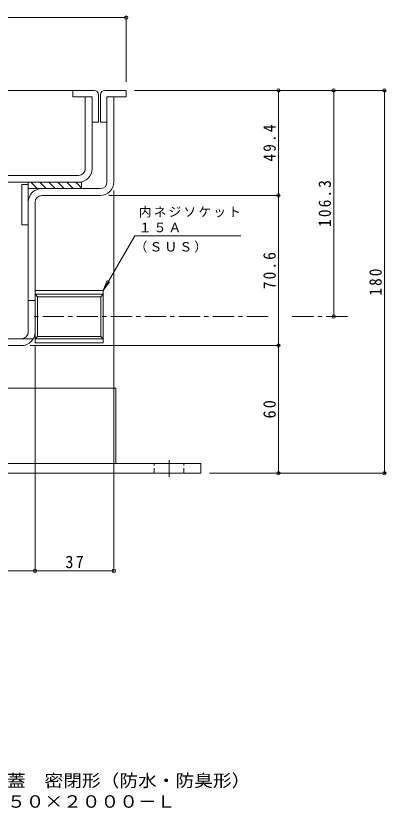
# Model space of a CAD drawing. Units: millimetres on the paper, enlarged 10 times, with parts at other scales. Extents: x -3310 to 3905, y -2751 to 2660.
# Drawn here: x 1870 to 2741, y -2751 to -886 of the extents above; entities that cross this region are included whole.
import ezdxf
from ezdxf.enums import TextEntityAlignment as Align

# ---------------------------------------------------------------- set-up
doc = ezdxf.new("R2010")
doc.units = ezdxf.units.MM
doc.header["$LTSCALE"] = 10
doc.header["$PDMODE"] = 32
doc.header["$PDSIZE"] = 8
doc.linetypes.add('CHAIN1', pattern=[8, 5, -1, 1, -1])
doc.linetypes.add('DASHED1', pattern=[1.8, 1.2, -0.6])
for name, color, linetype, lineweight in [('D-1', 2, 'Continuous', 9), ('D-2', 3, 'Continuous', 9), ('D-3', 4, 'Continuous', 9), ('D-5', 7, 'Continuous', 9), ('D-6', 6, 'Continuous', 9), ('D-E', 3, 'Continuous', 9), ('D-F', 7, 'Continuous', 9), ('F-5_F-5ﾚｲﾔ', 7, 'Continuous', 9)]:
    doc.layers.add(name, color=color, linetype=linetype, lineweight=lineweight)
doc.styles.add('ＭＳ ゴシック', font='')
doc.styles.get('ＭＳ ゴシック').set_extended_font_data('MS Gothic')

msp = doc.modelspace()

# ---------------------------------------------------------------- linework, layer by layer
at = {"layer": 'D-1'}
for p, q in [((2084.46, -1275.83), (2084.46, -1075.83)), ((2084.46, -1075.83), (2100.46, -1075.83)), ((2100.46, -1275.83), (2100.46, -1075.83)), ((2068.46, -1291.83), (1931.46, -1291.83)), ((1899.46, -1628.83), (1899.46, -1323.83)), ((1915.46, -1323.83), (1915.46, -1628.83)), ((1931.46, -1307.83), (2068.46, -1307.83)), ((2075.46, -1530.94), (1915.46, -1530.94)), ((1915.46, -1530.94), (1915.46, -1653.94)), ((2069.65, -1545.87), (1921.27, -1545.87)), ((1921.27, -1639.02), (1921.27, -1545.87)), ((2075.46, -1540.06), (2069.65, -1545.87)), ((2069.65, -1545.87), (2069.65, -1639.02)), ((2075.46, -1530.94), (2075.46, -1653.94)), ((1915.46, -1554.83), (1899.46, -1554.83)), ((1915.46, -1644.83), (1921.27, -1639.02)), ((2069.65, -1639.02), (1921.27, -1639.02)), ((2075.46, -1644.83), (2069.65, -1639.02)), ((1911.17, -1644.83), (1621.46, -1644.83)), ((2075.46, -1644.83), (1915.46, -1644.83)), ((2075.46, -1653.94), (1915.46, -1653.94)), ((1781.96, -1660.83), (1883.46, -1660.83))]:
    msp.add_line(p, q, dxfattribs=at)
msp.add_lwpolyline([(2075.46, -1540.06), (1915.46, -1540.06), (1921.27, -1545.87)], dxfattribs=at)
for centre, radius, start, end in [((2068.46, -1275.83), 32, 270, 0), ((2068.46, -1275.83), 16, 270, 0), ((1931.46, -1323.83), 32, 90, 180), ((1931.46, -1323.83), 16, 90, 180), ((1883.46, -1628.83), 32, 270, 0), ((1883.46, -1628.83), 16, 270, 0)]:
    msp.add_arc(centre, radius, start, end, dxfattribs=at)
at = {"layer": 'D-2'}
for p, q in [((2049.46, -1244.83), (2049.46, -1075.83)), ((985.2, -1260.83), (2017.46, -1260.83)), ((985.2, -1276.83), (2017.46, -1276.83))]:
    msp.add_line(p, q, dxfattribs=at)
msp.add_lwpolyline([(2033.46, -1244.83), (2033.46, -1075.83), (2049.46, -1075.83)], dxfattribs=at)
for radius in [32, 16]:
    msp.add_arc((2017.46, -1244.83), radius, 270, 0, dxfattribs=at)
at = {"layer": 'D-3'}
for p, q in [((2004.46, -1060.83), (985.2, -1060.83)), ((2004.46, -1060.83), (2004.46, -1075.83)), ((2054.46, -1060.83), (2004.46, -1060.83)), ((2079.46, -1060.83), (2129.46, -1060.83)), ((2049.46, -1075.83), (2004.46, -1075.83)), ((2064.46, -1070.83), (2064.46, -1135.83)), ((2069.46, -1070.83), (2069.46, -1135.83)), ((2084.46, -1075.83), (2084.46, -1135.83)), ((2069.46, -1135.83), (2084.46, -1135.83))]:
    msp.add_line(p, q, dxfattribs=at)
for points in [[(2129.46, -1060.83), (2129.46, -1075.83), (2084.46, -1075.83)], [(2049.46, -1075.83), (2049.46, -1135.83), (2064.46, -1135.83)]]:
    msp.add_lwpolyline(points, dxfattribs=at)
for centre, start, end in [((2054.46, -1070.83), 0, 90), ((2079.46, -1070.83), 90, 180)]:
    msp.add_arc(centre, 10, start, end, dxfattribs=at)
at = {"layer": 'D-5'}
for p, q in [((2149.61, -1402.51), (2075.46, -1530.94)), ((2149.61, -1402.51), (2398.95, -1402.51)), ((2075.46, -1530.94), (2085.03, -1507.85)), ((2075.46, -1530.94), (2090.68, -1511.11))]:
    msp.add_line(p, q, dxfattribs=at)
at = {"layer": 'D-6'}
for p, q in [((1899.46, -1376.83), (1899.46, -1276.83)), ((2024.46, -1276.83), (1899.46, -1276.83)), ((1920.15, -1291.83), (1905.15, -1276.83)), ((1941.37, -1291.83), (1926.37, -1276.83)), ((1962.58, -1291.83), (1947.58, -1276.83)), ((1983.79, -1291.83), (1968.79, -1276.83)), ((2005.01, -1291.83), (1990.01, -1276.83)), ((2024.46, -1290.07), (2011.22, -1276.83)), ((2024.46, -1291.83), (2024.46, -1276.83)), ((2024.46, -1291.83), (1899.46, -1291.83)), ((1884.46, -1376.83), (1899.46, -1376.83))]:
    msp.add_line(p, q, dxfattribs=at)
msp.add_lwpolyline([(1899.46, -1281.83), (1884.46, -1281.83), (1884.46, -1376.83)], dxfattribs=at)
at = {"layer": 'D-E'}
for p, q in [((1635.46, -1938.33), (2305.46, -1938.33)), ((2305.46, -1938.33), (2305.46, -1960.83)), ((1635.46, -1960.83), (2305.46, -1960.83))]:
    msp.add_line(p, q, dxfattribs=at)
at = {"layer": 'D-E', "linetype": 'DASHED1'}
for p, q in [((2195.46, -1960.83), (2195.46, -1938.33)), ((2265.46, -1960.83), (2265.46, -1938.33))]:
    msp.add_line(p, q, dxfattribs=at)
at = {"layer": 'D-E', "linetype": 'CHAIN1'}
msp.add_line((2230.46, -1969.56), (2230.46, -1930.12), dxfattribs=at)
at = {"layer": 'D-E'}
msp.add_lwpolyline([(1627.96, -1760.83), (2105.46, -1760.83), (2105.46, -1938.33)], dxfattribs=at)
at = {"layer": 'D-F'}
for p, q in [((2129.46, -889.59), (985.2, -889.59)), ((2129.46, -886.59), (2129.46, -1040.83)), ((2739.73, -1060.83), (2149.46, -1060.83)), ((2487.53, -1060.83), (2487.53, -1307.83)), ((2617.39, -1592.44), (2617.39, -1060.83)), ((2736.73, -1060.83), (2736.73, -1960.83)), ((2100.46, -2193.3), (2100.46, -1295.83)), ((2490.53, -1307.83), (2088.46, -1307.83)), ((2487.53, -1660.83), (2487.53, -1307.83)), ((2490.53, -1660.83), (1903.46, -1660.83)), ((1915.46, -2193.3), (1915.46, -1662.13)), ((2487.53, -1960.83), (2487.53, -1660.83)), ((2739.73, -1960.83), (2325.46, -1960.83)), ((1915.46, -2190.3), (1605.46, -2190.3)), ((1915.46, -2190.3), (2100.46, -2190.3))]:
    msp.add_line(p, q, dxfattribs=at)
at = {"layer": 'D-F', "linetype": 'CHAIN1'}
for p, q in [((2463.25, -1592.44), (1908.1, -1592.44)), ((2649.98, -1592.44), (2514.39, -1592.44))]:
    msp.add_line(p, q, dxfattribs=at)
at = {"layer": 'D-F'}
for p in [(2129.46, -889.59), (2487.53, -1060.83), (2617.39, -1060.83), (2736.73, -1060.83), (2487.53, -1307.83), (2617.39, -1592.44), (2487.53, -1660.83), (2487.53, -1960.83), (2736.73, -1960.83), (1915.46, -2190.3), (2100.46, -2190.3)]:
    msp.add_point(p, dxfattribs=at)

# ---------------------------------------------------------------- texts
at = {"layer": 'D-5', "char_height": 21.99, "attachment_point": 7, "style": 'ＭＳ ゴシック'}
for s, insert in [('\\T1.17;内ネジソケット', (2158.95, -1359.67)), ('\\T1.17;１５Ａ', (2158.95, -1394.51)), ('\\T1.17;（ＳＵＳ）', (2149.29, -1442.36))]:
    msp.add_mtext(s, dxfattribs=dict(at, insert=insert))
at = {"layer": 'D-F', "color": 2, "char_height": 29.33, "attachment_point": 7, "rotation": 90, "style": 'ＭＳ ゴシック'}
for s, insert in [('\\T1.28;\\W0.9;49.4', (2481.53, -1228.08)), ('\\T1.28;\\W0.9;106.3', (2611.39, -1381.64)), ('\\T1.28;\\W0.9;70.6', (2481.53, -1528.08)), ('\\T1.27;\\W0.9;180', (2730.73, -1543.33)), ('\\T1.27;\\W0.95;60', (2481.53, -1832.08))]:
    msp.add_mtext(s, dxfattribs=dict(at, insert=insert))
at = {"layer": 'D-F', "color": 2, "insert": (1986.71, -2184.3), "char_height": 29.33, "attachment_point": 7, "style": 'ＭＳ ゴシック'}
msp.add_mtext('\\T1.27;\\W0.95;37', dxfattribs=at)
at = {"layer": 'F-5_F-5ﾚｲﾔ', "color": 2, "style": 'ＭＳ ゴシック', "width": 1.1}
for s, p in [('１時間遮炎\u3000充填用（充填深さ：３０ｍｍ）\u3000屋内用\u3000二重蓋\u3000密閉形（防水・防臭形）', (661.21, -2706.83)), ('スチール製\u3000ステンレス目地\u3000マシンハッチ\u3000Ｗ－１Ｅ－７５０×２０００－Ｌ', (661.21, -2756.03))]:
    msp.add_text(s, height=29.33, dxfattribs=at).set_placement(p, align=Align.BOTTOM_LEFT)

doc.saveas('drawing.dxf')
